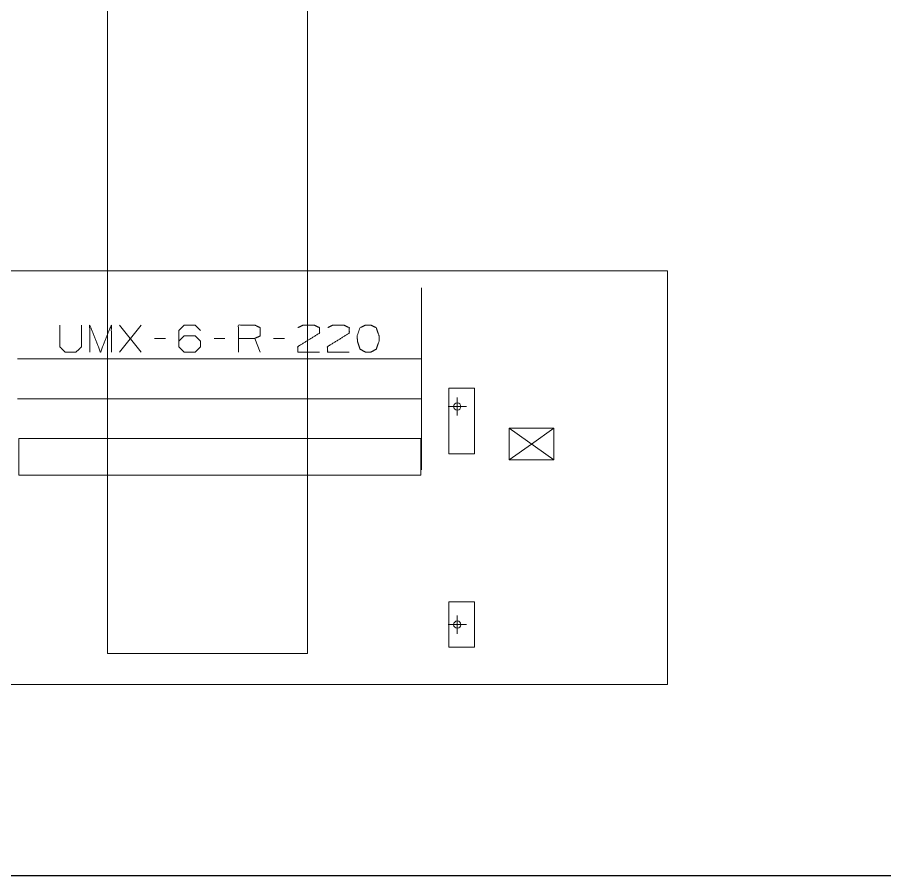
# Model space of a CAD drawing. Header units: millimetres. Extents: x 3056 to 110866, y 16649 to 58349.
# Drawn here: x 86611 to 91377, y 16649 to 21367 of the extents above; entities that cross this region are included whole.
import ezdxf

# ---------------------------------------------------------------- set-up
doc = ezdxf.new("R2010")
doc.units = ezdxf.units.MM
doc.layers.add('1', color=7, linetype='Continuous', true_color=0xffffff)

msp = doc.modelspace()

# ---------------------------------------------------------------- linework, layer by layer
at = {"layer": '1', "color": 143, "linetype": 'Continuous', "lineweight": 13}
for p, q in [((88206.5, 17870.4), (88206.5, 55873.3)), ((87106.5, 52903.3), (87106.5, 17870.4)), ((110866.5, 16649.3), (3056.5, 16649.3))]:
    msp.add_line(p, q, dxfattribs=at)
at = {"layer": '1', "color": 80, "linetype": 'Continuous', "lineweight": 13}
for p, q in [((84556.5, 19973.3), (90183.5, 19973.3)), ((84556.5, 19973.3), (90183.5, 19973.3)), ((90183.5, 19973.3), (90183.5, 17699.3)), ((90183.5, 19973.3), (90183.5, 17699.3)), ((87172.6, 19527), (87291.3, 19675.4)), ((87291.3, 19527), (87172.6, 19675.4)), ((87425.1, 19602), (87365.7, 19602)), ((87751.9, 19602), (87692.6, 19602)), ((87945.1, 19527), (87915.4, 19602)), ((88078.8, 19602), (88019.4, 19602)), ((88831.5, 19489.5), (86611.5, 19489.5)), ((89123, 19328.3), (88983, 19328.3)), ((88983, 19328.3), (88983, 18968.3)), ((89123, 18968.3), (89123, 19328.3)), ((86611.5, 19270.4), (88831.5, 19270.4)), ((89028.5, 19278.3), (89028.5, 19178.3)), ((88978.5, 19228.3), (89078.5, 19228.3)), ((89314.5, 18934.3), (89314.5, 19108.3)), ((89558.5, 18934.3), (89314.5, 19108.3)), ((89314.5, 19108.3), (89558.5, 19108.3)), ((89558.5, 19108.3), (89436.5, 19021.3)), ((89558.5, 19108.3), (89558.5, 18934.3)), ((86620.5, 19051.3), (88828.5, 19051.3)), ((86620.5, 18851.3), (86620.5, 19051.3)), ((88828.5, 19051.3), (88828.5, 18851.3)), ((89314.5, 18934.3), (89436.5, 19021.3)), ((88983, 18968.3), (89123, 18968.3)), ((89558.5, 18934.3), (89314.5, 18934.3)), ((88828.5, 18851.3), (86620.5, 18851.3)), ((88983, 18154.3), (88983, 17904.3)), ((89123, 18154.3), (88983, 18154.3)), ((89123, 17904.3), (89123, 18154.3)), ((89028.5, 18079.3), (89028.5, 17979.3)), ((88978.5, 18029.3), (89078.5, 18029.3)), ((88983, 17904.3), (89123, 17904.3)), ((90183.5, 17699.3), (84556.5, 17699.3)), ((90183.5, 17699.3), (84556.5, 17699.3))]:
    msp.add_line(p, q, dxfattribs=at)
at = {"layer": '1', "color": 9, "linetype": 'Continuous', "lineweight": 13}
for p, q in [((87106.5, 18649.3), (87106.5, 17870.4)), ((88206.5, 17870.4), (88206.5, 18649.3)), ((87106.5, 17870.4), (88206.5, 17870.4))]:
    msp.add_line(p, q, dxfattribs=at)
at = {"layer": '1', "color": 143, "linetype": 'Continuous', "lineweight": 25}
msp.add_line((3056.5, 16649.3), (110866.5, 16649.3), dxfattribs=at)
at = {"layer": '1', "color": 43, "linetype": 'Continuous', "lineweight": 13}
msp.add_line((110866.5, 16649.3), (3056.5, 16649.3), dxfattribs=at)
msp.add_line((110866.5, 16649.3), (3056.5, 16649.3), dxfattribs=at)
at = {"layer": '1', "color": 43, "linetype": 'Continuous', "lineweight": 25}
msp.add_line((3056.5, 16649.3), (110866.5, 16649.3), dxfattribs=at)
msp.add_line((3056.5, 16649.3), (110866.5, 16649.3), dxfattribs=at)
at = {"layer": '1', "color": 80, "linetype": 'Continuous', "lineweight": 13}
for centre in [(89028.5, 19228.3), (89028.5, 18029.3)]:
    msp.add_circle(centre, 20, dxfattribs=at)
for points, knots in [([(88831.5, 19379.9), (88831.5, 19390.1), (88831.5, 19400.3), (88831.5, 19410.5), (88831.5, 19420.7), (88831.5, 19430.9), (88831.5, 19441), (88831.5, 19451.1), (88831.5, 19461.2), (88831.5, 19471.2), (88831.5, 19481.2), (88831.5, 19491.2), (88831.5, 19501.1), (88831.5, 19511), (88831.5, 19520.8), (88831.5, 19530.6), (88831.5, 19540.3), (88831.5, 19549.9), (88831.5, 19559.4), (88831.5, 19568.9), (88831.5, 19578.3), (88831.5, 19587.7), (88831.5, 19596.9), (88831.5, 19601.5), (88831.5, 19610.6), (88831.5, 19619.6), (88831.5, 19628.5), (88831.5, 19637.3), (88831.5, 19645.9), (88831.5, 19654.5), (88831.5, 19663), (88831.5, 19671.3), (88831.5, 19679.6), (88831.5, 19687.7), (88831.5, 19695.6), (88831.5, 19703.5), (88831.5, 19711.2), (88831.5, 19718.8), (88831.5, 19726.2), (88831.5, 19733.5), (88831.5, 19740.6), (88831.5, 19744.2), (88831.5, 19751.1), (88831.5, 19757.8), (88831.5, 19764.4), (88831.5, 19770.9), (88831.5, 19777.1), (88831.5, 19783.3), (88831.5, 19786.2), (88831.5, 19792.1), (88831.5, 19797.8), (88831.5, 19803.3), (88831.5, 19808.6), (88831.5, 19813.8), (88831.5, 19816.3), (88831.5, 19821.2), (88831.5, 19825.9), (88831.5, 19830.4), (88831.5, 19832.6), (88831.5, 19836.8), (88831.5, 19840.9), (88831.5, 19844.7), (88831.5, 19848.4), (88831.5, 19851.9), (88831.5, 19855.1), (88831.5, 19856.7), (88831.5, 19859.7), (88831.5, 19862.5), (88831.5, 19865), (88831.5, 19867.4), (88831.5, 19869.6), (88831.5, 19871.5), (88831.5, 19872.4), (88831.5, 19874.1), (88831.5, 19875.5), (88831.5, 19876.8), (88831.5, 19877.8), (88831.5, 19878.6), (88831.5, 19879.3), (88831.5, 19879.7), (88831.5, 19879.9), (88831.5, 19879.9)], [0, 0, 0.020399, 0.040788, 0.061161, 0.08151, 0.101825, 0.122095, 0.142317, 0.162478, 0.18257, 0.202589, 0.222522, 0.242363, 0.262101, 0.281733, 0.301246, 0.320635, 0.339889, 0.359002, 0.377968, 0.396774, 0.415414, 0.433885, 0.443029, 0.461221, 0.479224, 0.497027, 0.514622, 0.532005, 0.549164, 0.566097, 0.582792, 0.599246, 0.61545, 0.631399, 0.647086, 0.6625, 0.67764, 0.692499, 0.707069, 0.721346, 0.728411, 0.742235, 0.75575, 0.76895, 0.781833, 0.794387, 0.806611, 0.812556, 0.824277, 0.835652, 0.846679, 0.857355, 0.867677, 0.872746, 0.882522, 0.891931, 0.900969, 0.9053, 0.913775, 0.921869, 0.929579, 0.936902, 0.943834, 0.950375, 0.953547, 0.959492, 0.965041, 0.970187, 0.974928, 0.979265, 0.983194, 0.984953, 0.988266, 0.991171, 0.993661, 0.995738, 0.997399, 0.998648, 0.999479, 0.999897, 1, 1]), ([(86845.7, 19675.4), (86845.7, 19556.7), (86873.8, 19527), (86933.2, 19527), (86964.4, 19556.7), (86964.4, 19675.4)], [0, 0, 0.311784, 0.419155, 0.57504, 0.688216, 1, 1]), ([(87009.1, 19527), (87009.1, 19675.4), (87068.5, 19527), (87127.9, 19675.4), (87127.9, 19527)], [0, 0, 0.240728, 0.500002, 0.759272, 1, 1]), ([(87499.4, 19586.4), (87527.6, 19616.1), (87588.5, 19616.1), (87618.2, 19586.4), (87618.2, 19556.7), (87588.5, 19527), (87527.6, 19527), (87499.4, 19556.7), (87499.4, 19645.7), (87527.6, 19675.4), (87588.5, 19675.4), (87618.2, 19645.7)], [0, 0, 0.074327, 0.185084, 0.26139, 0.315347, 0.391653, 0.502411, 0.576737, 0.73861, 0.812937, 0.923694, 1, 1]), ([(87826.3, 19527), (87826.3, 19675.4), (87915.4, 19675.4), (87945.1, 19661.4), (87945.1, 19616.1), (87915.4, 19602), (87826.3, 19602)], [0, 0, 0.339236, 0.542769, 0.61784, 0.721396, 0.796467, 1, 1]), ([(88153.2, 19661.4), (88181.3, 19675.4), (88242.3, 19675.4), (88271.9, 19661.4), (88271.9, 19631.7), (88151.6, 19556.7), (88153.2, 19527), (88271.9, 19527)], [0, 0, 0.070635, 0.207523, 0.281312, 0.348, 0.666469, 0.733249, 1, 1]), ([(88316.6, 19661.4), (88344.8, 19675.4), (88405.7, 19675.4), (88435.4, 19661.4), (88435.4, 19631.7), (88315.1, 19556.7), (88316.6, 19527), (88435.4, 19527)], [0, 0, 0.070635, 0.207523, 0.281312, 0.348, 0.666469, 0.733249, 1, 1]), ([(88553.5, 19527), (88583.2, 19542.6), (88598.8, 19586.4), (88598.8, 19616.1), (88583.2, 19661.4), (88553.5, 19675.4), (88523.8, 19675.4), (88494.1, 19661.4), (88478.5, 19616.1), (88480.1, 19586.4), (88494.1, 19542.6), (88523.8, 19527), (88553.5, 19527)], [0, 0, 0.076268, 0.181885, 0.249378, 0.358347, 0.433027, 0.500517, 0.575207, 0.684172, 0.751758, 0.856232, 0.93251, 1, 1]), ([(88831.5, 18879.9), (88831.5, 18880), (88831.5, 18880.4), (88831.5, 18880.6), (88831.5, 18881.2), (88831.5, 18882.1), (88831.5, 18883.1), (88831.5, 18884.4), (88831.5, 18885.8), (88831.5, 18887.5), (88831.5, 18889.3), (88831.5, 18891.4), (88831.5, 18893.7), (88831.5, 18896.1), (88831.5, 18898.8), (88831.5, 18901.7), (88831.5, 18904.8), (88831.5, 18908), (88831.5, 18911.5), (88831.5, 18915.2), (88831.5, 18919), (88831.5, 18923.1), (88831.5, 18927.3), (88831.5, 18931.7), (88831.5, 18936.3), (88831.5, 18941.1), (88831.5, 18946.1), (88831.5, 18951.3), (88831.5, 18956.6), (88831.5, 18962.1), (88831.5, 18967.8), (88831.5, 18973.7), (88831.5, 18979.7), (88831.5, 18985.9), (88831.5, 18992.3), (88831.5, 18995.5), (88831.5, 19002.1), (88831.5, 19008.8), (88831.5, 19012.3), (88831.5, 19019.3), (88831.5, 19022.8), (88831.5, 19030), (88831.5, 19037.4), (88831.5, 19044.9), (88831.5, 19052.5), (88831.5, 19060.3), (88831.5, 19068.2), (88831.5, 19076.2), (88831.5, 19084.4), (88831.5, 19092.7), (88831.5, 19101.1), (88831.5, 19109.6), (88831.5, 19118.3), (88831.5, 19127), (88831.5, 19135.9), (88831.5, 19144.8), (88831.5, 19153.9), (88831.5, 19163), (88831.5, 19172.2), (88831.5, 19181.6), (88831.5, 19186.3), (88831.5, 19195.7), (88831.5, 19205.2), (88831.5, 19214.8), (88831.5, 19224.5), (88831.5, 19229.3), (88831.5, 19239.1), (88831.5, 19244), (88831.5, 19253.8), (88831.5, 19263.7), (88831.5, 19273.7), (88831.5, 19283.7), (88831.5, 19288.7), (88831.5, 19298.7), (88831.5, 19303.7), (88831.5, 19313.8), (88831.5, 19324), (88831.5, 19329), (88831.5, 19339.2), (88831.5, 19349.4), (88831.5, 19359.6), (88831.5, 19369.7), (88831.5, 19379.9)], [0, 0, 0.000209, 0.000833, 0.001352, 0.002601, 0.004262, 0.006339, 0.008832, 0.011734, 0.015049, 0.018772, 0.022905, 0.027445, 0.032388, 0.037735, 0.043482, 0.049625, 0.056166, 0.0631, 0.070424, 0.078134, 0.086228, 0.0947, 0.103553, 0.112776, 0.122367, 0.132326, 0.142645, 0.153321, 0.164348, 0.175726, 0.187444, 0.199501, 0.211891, 0.22461, 0.23105, 0.244253, 0.257768, 0.264678, 0.278654, 0.285718, 0.300143, 0.314859, 0.329861, 0.345141, 0.360693, 0.376512, 0.392588, 0.408919, 0.425497, 0.442312, 0.459361, 0.476633, 0.494122, 0.511826, 0.52973, 0.54783, 0.566118, 0.584586, 0.603228, 0.612632, 0.631515, 0.650554, 0.669739, 0.689059, 0.698754, 0.718269, 0.728083, 0.747768, 0.767558, 0.787447, 0.80742, 0.81743, 0.837525, 0.847605, 0.867796, 0.888042, 0.898178, 0.918493, 0.938839, 0.959212, 0.979603, 1, 1])]:
    msp.add_open_spline(points, degree=1, knots=knots, dxfattribs=at)

doc.saveas('drawing.dxf')
